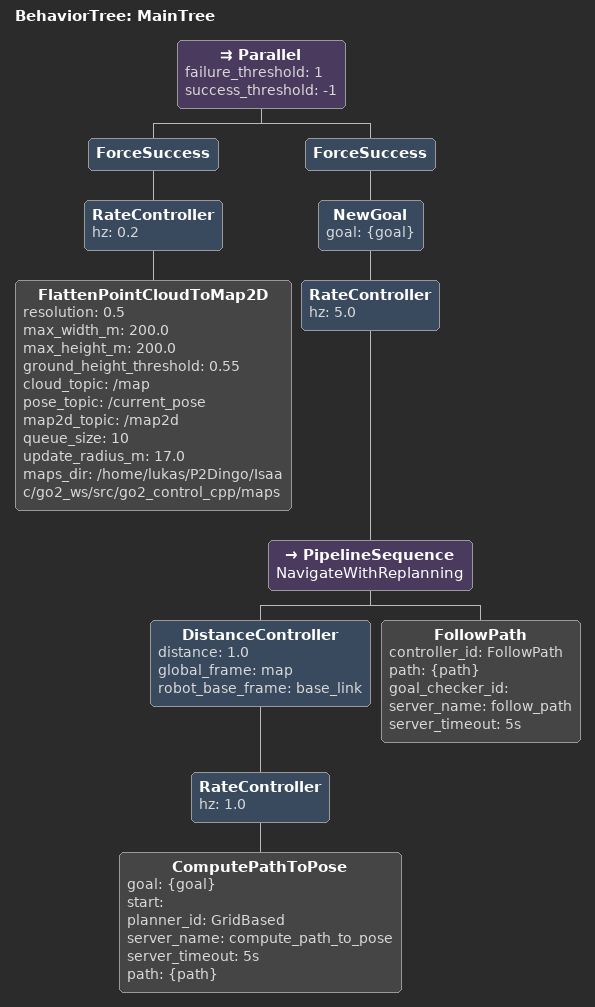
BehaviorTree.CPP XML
<?xml version="1.0" encoding="UTF-8"?>
<root BTCPP_format="3"
      main_tree_to_execute="MainTree">
  <BehaviorTree ID="MainTree">
    <Parallel failure_threshold="1"
              success_threshold="-1">
      <ForceSuccess>
        <RateController hz="0.2">
          <FlattenPointCloudToMap2D resolution="0.5"
                                    max_width_m="200.0"
                                    max_height_m="200.0"
                                    ground_height_threshold="0.55"
                                    cloud_topic="/map"
                                    pose_topic="/current_pose"
                                    map2d_topic="/map2d"
                                    queue_size="10"
                                    update_radius_m="17.0"
                                    maps_dir="/home/lukas/P2Dingo/Isaac/go2_ws/src/go2_control_cpp/maps"/>
        </RateController>
      </ForceSuccess>
      <ForceSuccess>
        <NewGoal goal="{goal}">
          <RateController hz="5.0">
            <PipelineSequence name="NavigateWithReplanning">
              <DistanceController distance="1.0"
                                  global_frame="map"
                                  robot_base_frame="base_link">
                <RateController hz="1.0">
                  <ComputePathToPose goal="{goal}"
                                     start=""
                                     planner_id="GridBased"
                                     server_name="compute_path_to_pose"
                                     server_timeout="5s"
                                     path="{path}"/>
                </RateController>
              </DistanceController>
              <FollowPath controller_id="FollowPath"
                          path="{path}"
                          goal_checker_id=""
                          server_name="follow_path"
                          server_timeout="5s"/>
            </PipelineSequence>
          </RateController>
        </NewGoal>
      </ForceSuccess>
    </Parallel>
  </BehaviorTree>

</root>
